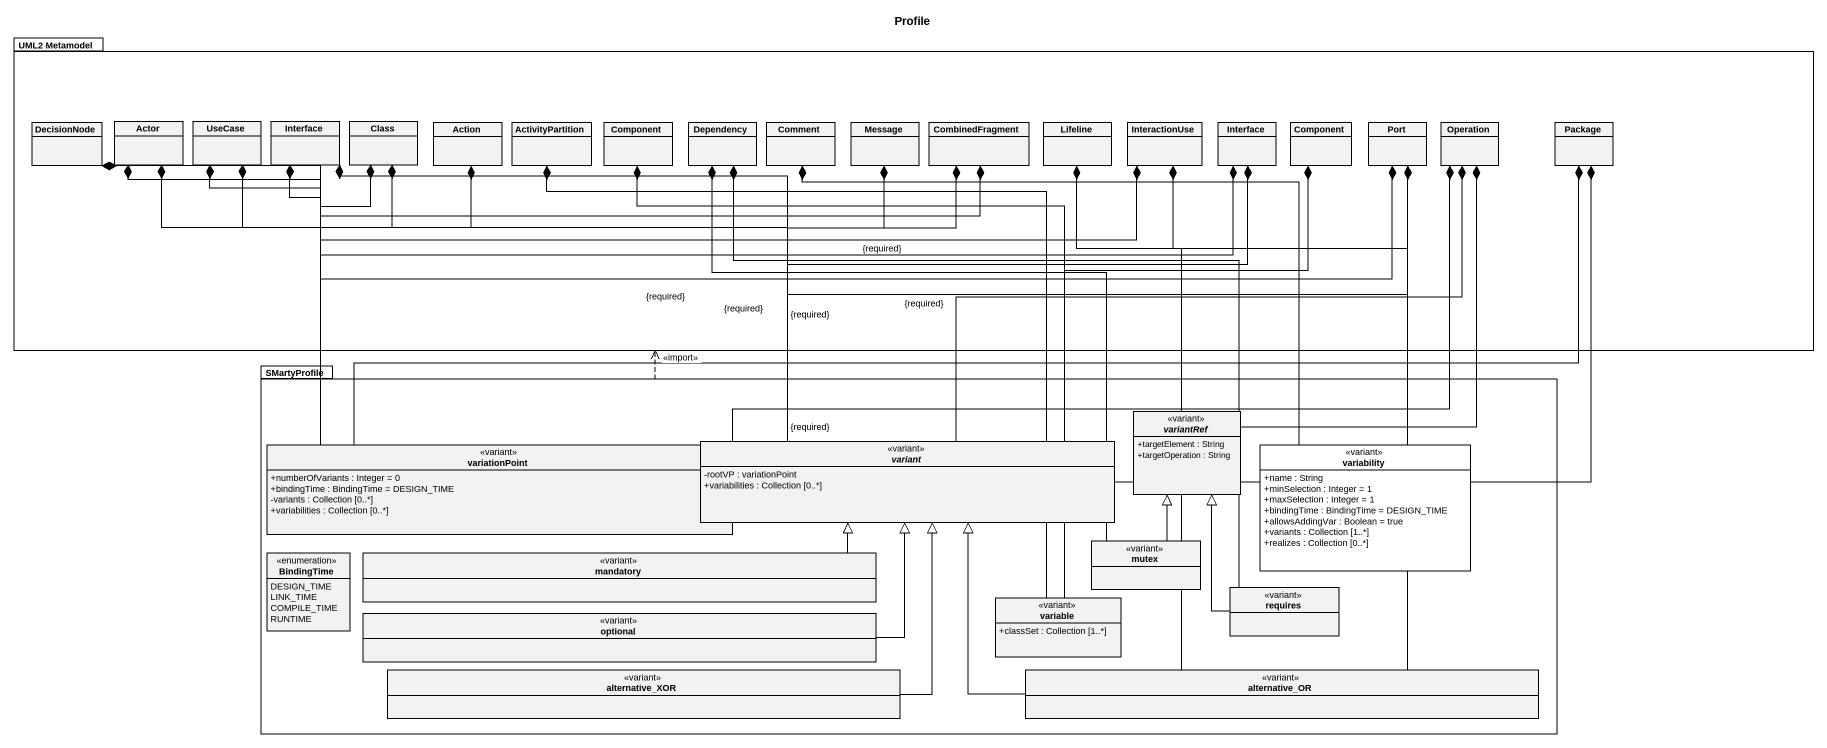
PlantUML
@startuml
title Profile
hide circle
hide empty members
skinparam classAttributeIconSize 0
package "UML2 Metamodel" as UML2_Metamodel {
  class DecisionNode
  class "Actor" as Actor_
  class "UseCase" as UseCase_
  class "Interface" as Interface_
  class "Class" as Class_
  class "Action" as Action_
  class ActivityPartition
  class "Component" as Component_
  class Dependency
  class Comment
  class Message
  class CombinedFragment
  class Lifeline
  class InteractionUse
  class "Interface" as Interface__2
  class "Component" as Component__2
  class "Port" as Port_
  class Operation
  class "Package" as Package_
}
package SMartyProfile {
  abstract class variant <<variant>> {
    -rootVP : variationPoint
    +variabilities : Collection [0..*]
  }
  abstract class variantRef <<variant>> {
    +targetElement : String
    +targetOperation : String
  }
  class variationPoint <<variant>> {
    +numberOfVariants : Integer = 0
    +bindingTime : BindingTime = DESIGN_TIME
    -variants : Collection [0..*]
    +variabilities : Collection [0..*]
  }
  class variability <<variant>> #FFFFFF {
    +name : String
    +minSelection : Integer = 1
    +maxSelection : Integer = 1
    +bindingTime : BindingTime = DESIGN_TIME
    +allowsAddingVar : Boolean = true
    +variants : Collection [1..*]
    +realizes : Collection [0..*]
  }
  enum BindingTime {
    DESIGN_TIME
    LINK_TIME
    COMPILE_TIME
    RUNTIME
  }
  class mandatory <<variant>>
  class mutex <<variant>>
  class variable <<variant>> {
    +classSet : Collection [1..*]
  }
  class requires <<variant>>
  class optional <<variant>>
  class alternative_XOR <<variant>>
  class alternative_OR <<variant>>
}
SMartyProfile .up.> UML2_Metamodel : <<import>>
variant -left-* Actor_ : {required}
variant -left-* UseCase_ : {required}
variant -left-* Interface_ : {required}
variant -up-* Class_ : {required}
variant -up-* Action_ : {required}
variant -up-* Message
variant -up-* CombinedFragment
variant -up-* Interface__2 : {required}
variant -up-* Port_
variant -up-* Operation
variant -right-* Package_
variantRef -up-* Operation
variationPoint -up-* DecisionNode
variationPoint -up-* Actor_
variationPoint -up-* UseCase_
variationPoint -up-* Interface_
variationPoint -up-* Class_
variationPoint -up-* CombinedFragment
variationPoint -right-* InteractionUse
variationPoint -right-* Interface__2
variationPoint -right-* Port_
variationPoint -right-* Operation
variationPoint -right-* Package_
variability -up-* Comment
mandatory -right-|> variant
mutex -up-* Dependency
mutex -up-|> variantRef
variable -up-* ActivityPartition
variable -up-* Component_
variable -up-* Component__2
requires -up-* Dependency
requires -up-|> variantRef
optional -right-|> variant
alternative_XOR -up-|> variant
alternative_OR -up-* Lifeline
alternative_OR -up-* InteractionUse
alternative_OR -left-|> variant
@enduml
